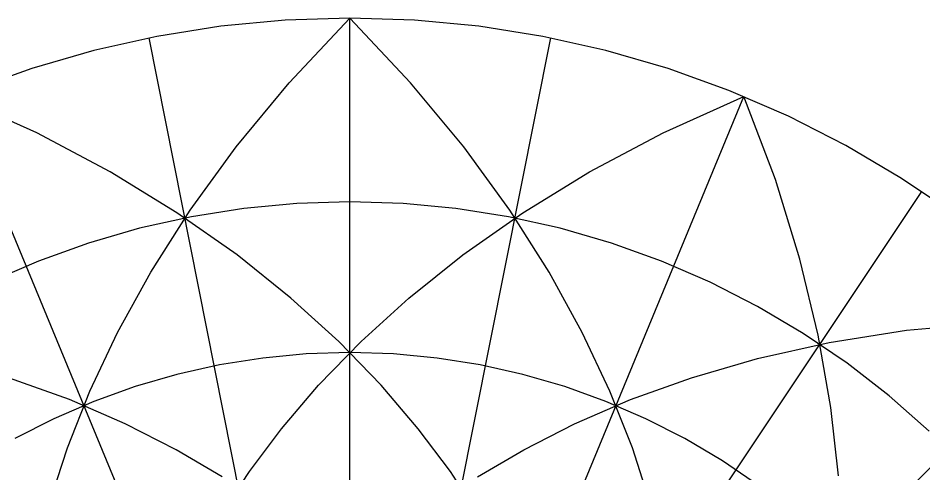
# Model space of a CAD drawing. Header units: metres. Extents: x -40000 to 40000, y -40000 to 40000.
# Drawn here: x -12889 to 22297, y 22297 to 40000 of the extents above; entities that cross this region are included whole.
import ezdxf

# ---------------------------------------------------------------- set-up
doc = ezdxf.new("R2010")
doc.units = ezdxf.units.M

msp = doc.modelspace()

# ---------------------------------------------------------------- linework, layer by layer
at = {"color": 0}
for p, q in [((-2359, 37490), (0, 40000)), ((2359, 37490), (0, 40000)), ((-4421, 34998), (-2359, 37490)), ((4421, 34998), (2359, 37490)), ((-12168, 35539), (-15307, 36955)), ((12168, 35539), (15307, 36955)), ((16526, 33734), (15307, 36955)), ((-9309, 34026), (-12168, 35539)), ((9309, 34026), (12168, 35539)), ((-6208, 32541), (-4421, 34998)), ((6208, 32541), (4421, 34998)), ((-6718, 32440), (-9309, 34026)), ((6718, 32440), (9309, 34026)), ((17478, 30642), (16526, 33734)), ((-7737, 30133), (-6208, 32541)), ((-4384, 30800), (-6718, 32440)), ((4384, 30800), (6718, 32440)), ((7737, 30133), (6208, 32541)), ((-2292, 29126), (-4384, 30800)), ((2292, 29126), (4384, 30800)), ((18188, 27689), (17478, 30642)), ((-9028, 27786), (-7737, 30133)), ((9028, 27786), (7737, 30133)), ((-431, 27434), (-2292, 29126)), ((431, 27434), (2292, 29126)), ((21621, 27874), (24842, 28177)), ((18621, 27400), (21621, 27874)), ((-10100, 25510), (-9028, 27786)), ((10100, 25510), (9028, 27786)), ((18680, 24879), (18188, 27689)), ((-1214, 25737), (431, 27434)), ((1214, 25737), (-431, 27434)), ((15837, 26778), (18621, 27400)), ((13264, 26032), (15837, 26778)), ((-10896, 25180), (-13264, 26032)), ((-2655, 24051), (-1214, 25737)), ((2655, 24051), (1214, 25737)), ((10896, 25180), (13264, 26032)), ((-10971, 23314), (-10100, 25510)), ((10971, 23314), (10100, 25510)), ((-8728, 24243), (-10896, 25180)), ((8728, 24243), (10896, 25180)), ((18974, 22216), (18680, 24879)), ((-6751, 23236), (-8728, 24243)), ((-3907, 22385), (-2655, 24051)), ((3907, 22385), (2655, 24051)), ((6751, 23236), (8728, 24243)), ((-11657, 21204), (-10971, 23314)), ((-4957, 22176), (-6751, 23236)), ((4957, 22176), (6751, 23236)), ((11657, 21204), (10971, 23314)), ((-4982, 20750), (-3907, 22385)), ((4982, 20750), (3907, 22385))]:
    msp.add_line(p, q, dxfattribs=at)
at = {"layer": '1', "color": 1}
for p, q in [((-2512, 39921), (-5013, 39685)), ((0, 40000), (-2512, 39921)), ((2512, 39921), (0, 40000)), ((0, 0), (0, 40000)), ((5013, 39685), (2512, 39921)), ((-5013, 39685), (-7495, 39292)), ((7495, 39292), (5013, 39685)), ((-7495, 39292), (-9948, 38743)), ((0, 0), (-7804, 39231)), ((0, 0), (7804, 39231)), ((9948, 38743), (7495, 39292)), ((-9948, 38743), (-12361, 38042)), ((12361, 38042), (9948, 38743)), ((-12361, 38042), (-14725, 37191)), ((14725, 37191), (12361, 38042)), ((0, 0), (-15307, 36955)), ((0, 0), (15307, 36955)), ((17031, 36193), (14725, 37191)), ((19270, 35052), (17031, 36193)), ((21433, 33773), (19270, 35052)), ((23511, 32361), (21433, 33773)), ((0, 0), (22223, 33259)), ((-2064, 32804), (-4120, 32610)), ((0, 32869), (-2064, 32804)), ((2064, 32804), (0, 32869)), ((4120, 32610), (2064, 32804)), ((-4120, 32610), (-6159, 32287)), ((6159, 32287), (4120, 32610)), ((-6159, 32287), (-8174, 31836)), ((8174, 31836), (6159, 32287)), ((-8174, 31836), (-10157, 31260)), ((10157, 31260), (8174, 31836)), ((-10157, 31260), (-12100, 30561)), ((12100, 30561), (10157, 31260)), ((-12100, 30561), (-13995, 29741)), ((13995, 29741), (12100, 30561)), ((15835, 28803), (13995, 29741)), ((17612, 27752), (15835, 28803)), ((0, 0), (28284, 28284)), ((19320, 26592), (17612, 27752)), ((-3385, 26796), (-5061, 26531)), ((-1696, 26956), (-3385, 26796)), ((0, 27009), (-1696, 26956)), ((1696, 26956), (0, 27009)), ((3385, 26796), (1696, 26956)), ((5061, 26531), (3385, 26796)), ((-5061, 26531), (-6717, 26161)), ((6717, 26161), (5061, 26531)), ((20952, 25326), (19320, 26592)), ((-6717, 26161), (-8346, 25687)), ((8346, 25687), (6717, 26161)), ((-8346, 25687), (-9943, 25113)), ((9943, 25113), (8346, 25687)), ((-9943, 25113), (-11500, 24439)), ((11500, 24439), (9943, 25113)), ((22500, 23960), (20952, 25326)), ((-11500, 24439), (-13012, 23668)), ((13012, 23668), (11500, 24439)), ((14472, 22805), (13012, 23668)), ((15876, 21851), (14472, 22805))]:
    msp.add_line(p, q, dxfattribs=at)

doc.saveas('drawing.dxf')
